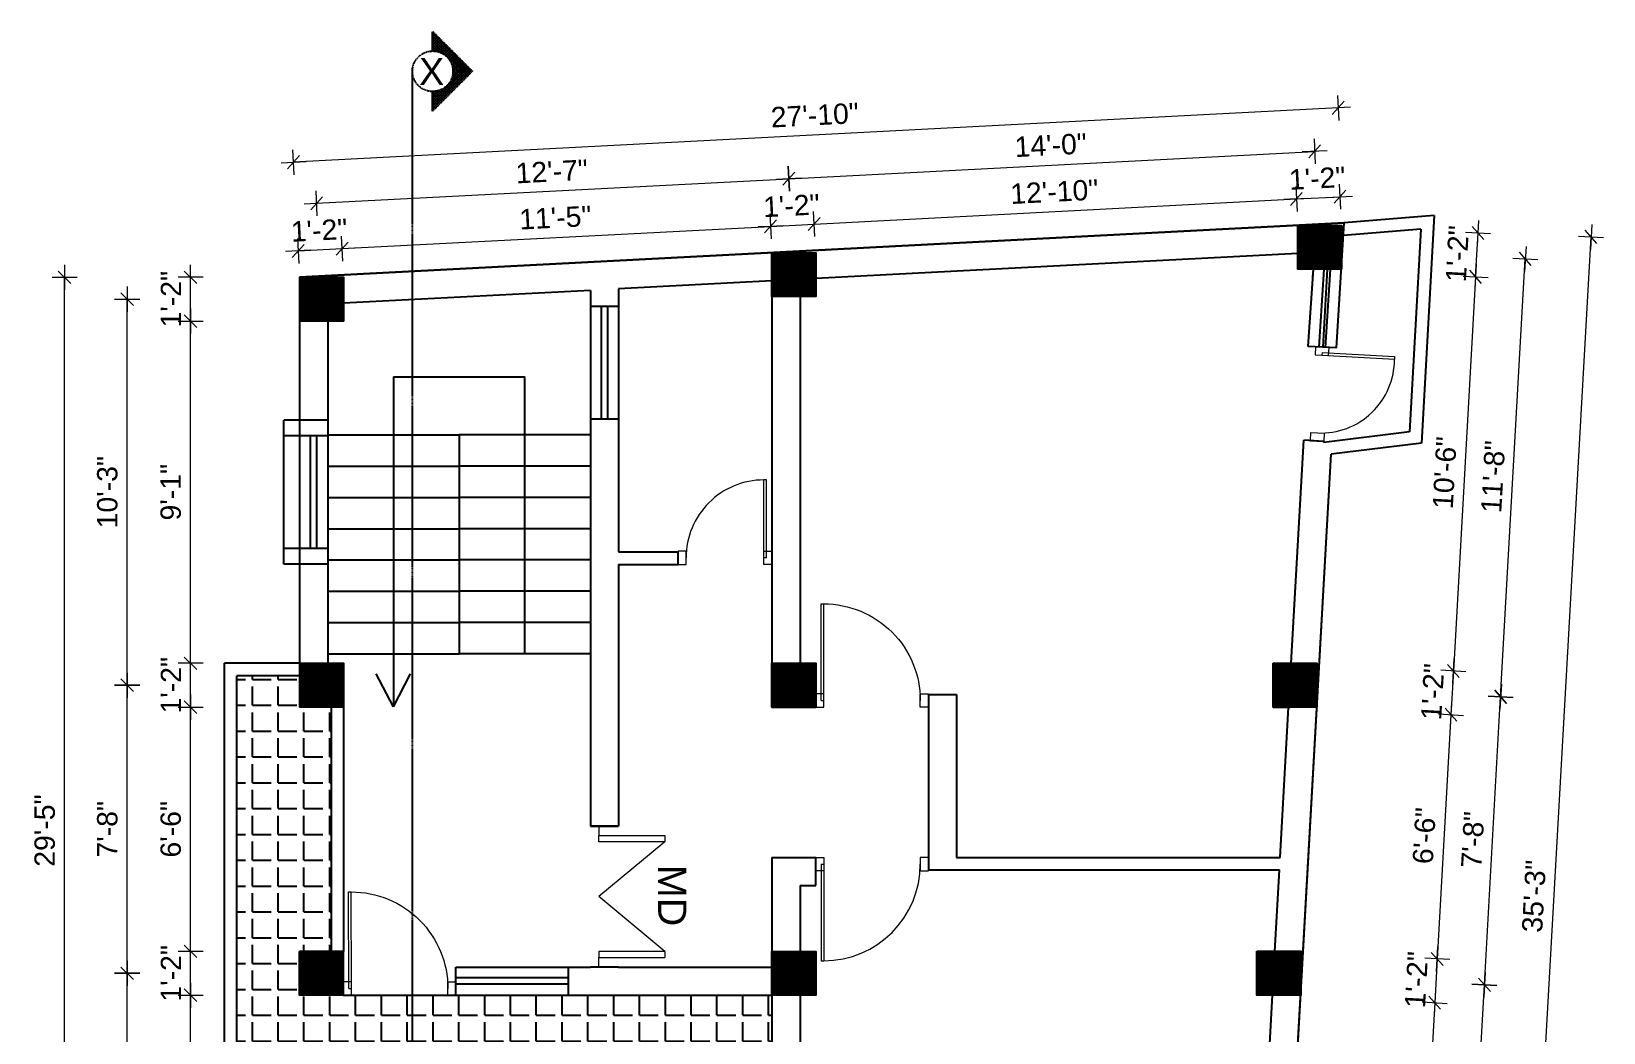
# Model space of a CAD drawing. Header units: inches. Extents: x -14619 to 1971361, y -855114 to -978.
# Drawn here: x 17587 to 18089, y -12879 to -12560 of the extents above; entities that cross this region are included whole.
import ezdxf
from ezdxf.enums import TextEntityAlignment as Align

# ---------------------------------------------------------------- set-up
doc = ezdxf.new("R2010")
doc.units = ezdxf.units.IN
doc.header["$LTSCALE"] = 0.5
doc.header["$MEASUREMENT"] = 0
doc.header["$PDMODE"] = 66
doc.linetypes.add('CENTERX2', pattern=[4, 2.5, -0.5, 0.5, -0.5])
doc.layers.add('A-Sect-Iden', color=111, linetype='CENTERX2')
for name, color, linetype, lineweight in [('DIM', 180, 'Continuous', 5), ('ELEVATION', 85, 'Continuous', 9), ('Toilet', 7, 'Continuous', 25), ('window', 6, 'Continuous', 13)]:
    doc.layers.add(name, color=color, linetype=linetype, lineweight=lineweight)
doc.styles.add('arial', font='arial.ttf')
doc.styles.add('HEADING', font='swissel.ttf')
doc.styles.get("Standard").update_dxf_attribs({"font": 'arial.ttf'})
doc.dimstyles.new('1 96', dxfattribs={"dimtxt": 6.5, "dimasz": 4, "dimexe": 0, "dimexo": 0, "dimgap": 3, "dimtad": 1, "dimdec": 0, "dimzin": 11, "dimdsep": 46, "dimlunit": 3, "dimtxsty": 'arial', "dimblk": 'oblique', "dimcen": 4, "dimse1": 1, "dimse2": 1, "dimclrd": 256, "dimclre": 256, "dimclrt": 256, "dimadec": 0, "dimazin": 0, "dimtfac": 1, "dimtdec": 0, "dimtix": 1, "dimtmove": 0, "dimatfit": 3, "dimldrblk": 'Arrow2', "dimfxl": 1, "dimtolj": 1, "dimtzin": 0, "dimlwd": -1, "dimlwe": 9, "dimarcsym": 0})

# ---------------------------------------------------------------- blocks, each defined once
blk = doc.blocks.new('door')
at = {"layer": 'window', "ltscale": 0.002}
for p, q in [((-100562.66, -53980.34), (-100562.65, -53949.5)), ((-100561.8, -53949.5), (-100562.65, -53949.5)), ((-100561.81, -53980.35), (-100561.8, -53949.5)), ((-100561.81, -53980.35), (-100562.66, -53980.35))]:
    blk.add_line(p, q, dxfattribs=at)
for points in [[(-100596.09, -53982.49), (-100593.52, -53982.49), (-100593.52, -53978.2), (-100596.09, -53978.2)], [(-100560.09, -53982.49), (-100562.66, -53982.49), (-100562.66, -53978.2), (-100560.09, -53978.2)]]:
    blk.add_lwpolyline(points, close=True, dxfattribs=at)
blk.add_arc((-100562.66, -53980.36), 30.86, 89.9793, 179.9793, dxfattribs=at)
blk = doc.blocks.new('oblique')
at = {"lineweight": 9}
for p, q in [((1, 0), (-1, 0)), ((-0.5, -0.5), (0.5, 0.5)), ((0, 1), (0, -1))]:
    blk.add_line(p, q, dxfattribs=at)
blk = doc.blocks.new('*D1268')
at = {"layer": 'Defpoints', "color": 0, "transparency": 16777216}
for p in [(17685.91, -12628.9), (17686.35, -12637.32), (17672.28, -12638.06)]:
    blk.add_point(p, dxfattribs=at)
at = {"layer": 'DIM', "transparency": 16777216}
for p, q in [((17671.84, -12629.64), (17667.85, -12629.84)), ((17671.84, -12629.64), (17685.91, -12628.9)), ((17685.91, -12628.9), (17689.91, -12628.7))]:
    blk.add_line(p, q, dxfattribs=at)
at = {"layer": 'DIM', "transparency": 16777216, "xscale": 4, "yscale": 4, "zscale": 4}
for p, rotation in [((17671.84, -12629.64), 2.975964946171272), ((17685.91, -12628.9), 182.9759649461712)]:
    blk.add_blockref('oblique', p, dxfattribs=dict(at, rotation=rotation))
at = {"layer": 'DIM', "transparency": 16777216, "insert": (17678.55, -12623.02), "char_height": 6.5, "attachment_point": 5, "rotation": 2.976, "style": 'arial'}
blk.add_mtext('\\A1;1\'-2"', dxfattribs=at)
blk = doc.blocks.new('_Oblique')
at = {"color": 0, "linetype": 'ByBlock', "lineweight": -2}
blk.add_line((-0.5, -0.5), (0.5, 0.5), dxfattribs=at)
blk = doc.blocks.new('Arrow2')
for p, q in [((-4.1, 0.75), (-3.08, 0)), ((0, 0), (-4.1, 0.75)), ((-3.08, 0), (-4.1, -0.75)), ((-4.1, -0.75), (0, 0))]:
    blk.add_line(p, q)
blk.add_solid([(-4.1, 0.75), (0, 0), (-3.08, 0), (-4.1, -0.75)])
blk = doc.blocks.new('*D1269')
at = {"layer": 'Defpoints', "color": 0, "transparency": 16777216}
for p in [(17822.84, -12621.79), (17823.28, -12630.21), (17686.35, -12637.32)]:
    blk.add_point(p, dxfattribs=at)
at = {"layer": 'DIM', "transparency": 16777216}
blk.add_line((17685.91, -12628.9), (17822.84, -12621.79), dxfattribs=at)
at = {"layer": 'DIM', "transparency": 16777216, "xscale": 4, "yscale": 4, "zscale": 4}
for p, rotation in [((17822.84, -12621.79), 2.975964946171242), ((17685.91, -12628.9), 182.9759649461712)]:
    blk.add_blockref('oblique', p, dxfattribs=dict(at, rotation=rotation))
at = {"layer": 'DIM', "transparency": 16777216, "insert": (17754.05, -12619.03), "char_height": 6.5, "attachment_point": 5, "rotation": 2.976, "style": 'arial'}
blk.add_mtext('\\A1;11\'-5"', dxfattribs=at)
blk = doc.blocks.new('*D1270')
at = {"layer": 'Defpoints', "color": 0, "transparency": 16777216}
for p in [(17836.8, -12621.06), (17823.28, -12630.21), (17837.28, -12630.21)]:
    blk.add_point(p, dxfattribs=at)
at = {"layer": 'DIM', "transparency": 16777216}
for p, q in [((17822.84, -12621.79), (17818.85, -12621.99)), ((17822.84, -12621.79), (17836.8, -12621.06)), ((17836.8, -12621.06), (17840.8, -12620.85))]:
    blk.add_line(p, q, dxfattribs=at)
at = {"layer": 'DIM', "transparency": 16777216, "xscale": 4, "yscale": 4, "zscale": 4}
for p, rotation in [((17822.84, -12621.79), 2.975964946171272), ((17836.8, -12621.06), 182.9759649461712)]:
    blk.add_blockref('oblique', p, dxfattribs=dict(at, rotation=rotation))
at = {"layer": 'DIM', "transparency": 16777216, "insert": (17829.5, -12615.17), "char_height": 6.5, "attachment_point": 5, "rotation": 2.976, "style": 'arial'}
blk.add_mtext('\\A1;1\'-2"', dxfattribs=at)
blk = doc.blocks.new('*D1271')
at = {"layer": 'Defpoints', "color": 0, "transparency": 16777216}
for p in [(17990.91, -12613.05), (17991.34, -12621.47), (17837.28, -12630.21)]:
    blk.add_point(p, dxfattribs=at)
at = {"layer": 'DIM', "transparency": 16777216}
blk.add_line((17836.8, -12621.06), (17990.91, -12613.05), dxfattribs=at)
at = {"layer": 'DIM', "transparency": 16777216, "xscale": 4, "yscale": 4, "zscale": 4}
for p, rotation in [((17990.91, -12613.05), 2.975964946171242), ((17836.8, -12621.06), 182.9759649461712)]:
    blk.add_blockref('oblique', p, dxfattribs=dict(at, rotation=rotation))
at = {"layer": 'DIM', "transparency": 16777216, "insert": (17913.53, -12610.74), "char_height": 6.5, "attachment_point": 5, "rotation": 2.976, "style": 'arial'}
blk.add_mtext('\\A1;12\'-10"', dxfattribs=at)
blk = doc.blocks.new('*D1272')
at = {"layer": 'Defpoints', "color": 0, "transparency": 16777216}
for p in [(18004.87, -12612.32), (17991.34, -12621.47), (18005.34, -12621.47)]:
    blk.add_point(p, dxfattribs=at)
at = {"layer": 'DIM', "transparency": 16777216}
for p, q in [((17990.91, -12613.05), (18004.87, -12612.32)), ((18004.87, -12612.32), (18008.86, -12612.12)), ((17990.91, -12613.05), (17986.91, -12613.26))]:
    blk.add_line(p, q, dxfattribs=at)
at = {"layer": 'DIM', "transparency": 16777216, "xscale": 4, "yscale": 4, "zscale": 4}
for p, rotation in [((17990.91, -12613.05), 2.975964946171272), ((18004.87, -12612.32), 182.9759649461712)]:
    blk.add_blockref('oblique', p, dxfattribs=dict(at, rotation=rotation))
at = {"layer": 'DIM', "transparency": 16777216, "insert": (17997.56, -12606.43), "char_height": 6.5, "attachment_point": 5, "rotation": 2.976, "style": 'arial'}
blk.add_mtext('\\A1;1\'-2"', dxfattribs=at)
blk = doc.blocks.new('*D1273')
at = {"layer": 'Defpoints', "color": 0, "transparency": 16777216}
for p in [(17828.69, -12606.57), (17830.28, -12637.21), (17679.35, -12645.05)]:
    blk.add_point(p, dxfattribs=at)
at = {"layer": 'DIM', "transparency": 16777216}
blk.add_line((17677.76, -12614.41), (17828.69, -12606.57), dxfattribs=at)
at = {"layer": 'DIM', "transparency": 16777216, "xscale": 4, "yscale": 4, "zscale": 4}
for p, rotation in [((17828.69, -12606.57), 2.975964946168213), ((17677.76, -12614.41), 182.9759649461682)]:
    blk.add_blockref('oblique', p, dxfattribs=dict(at, rotation=rotation))
at = {"layer": 'DIM', "transparency": 16777216, "insert": (17752.9, -12604.24), "char_height": 6.5, "attachment_point": 5, "rotation": 2.976, "style": 'arial'}
blk.add_mtext('\\A1;12\'-7"', dxfattribs=at)
blk = doc.blocks.new('*D1274')
at = {"layer": 'Defpoints', "color": 0, "transparency": 16777216}
for p in [(17996.75, -12597.83), (17998.34, -12628.47), (17830.28, -12637.21)]:
    blk.add_point(p, dxfattribs=at)
at = {"layer": 'DIM', "transparency": 16777216}
blk.add_line((17828.69, -12606.57), (17996.75, -12597.83), dxfattribs=at)
at = {"layer": 'DIM', "transparency": 16777216, "xscale": 4, "yscale": 4, "zscale": 4}
for p, rotation in [((17996.75, -12597.83), 2.975964946168137), ((17828.69, -12606.57), 182.9759649461682)]:
    blk.add_blockref('oblique', p, dxfattribs=dict(at, rotation=rotation))
at = {"layer": 'DIM', "transparency": 16777216, "insert": (17912.39, -12595.89), "char_height": 6.5, "attachment_point": 5, "rotation": 2.976, "style": 'arial'}
blk.add_mtext('\\A1;14\'-0"', dxfattribs=at)
blk = doc.blocks.new('*D1275')
at = {"layer": 'Defpoints', "color": 0, "transparency": 16777216}
for p in [(17670.37, -12601.3), (18006.17, -12620.7), (17672.28, -12638.06)]:
    blk.add_point(p, dxfattribs=at)
at = {"layer": 'DIM', "transparency": 16777216}
blk.add_line((18004.26, -12583.94), (17670.37, -12601.3), dxfattribs=at)
at = {"layer": 'DIM', "transparency": 16777216, "xscale": 4, "yscale": 4, "zscale": 4}
for p, rotation in [((18004.26, -12583.94), 2.975964946168395), ((17670.37, -12601.3), 182.9759649461684)]:
    blk.add_blockref('oblique', p, dxfattribs=dict(at, rotation=rotation))
at = {"layer": 'DIM', "transparency": 16777216, "insert": (17836.99, -12586.31), "char_height": 6.5, "attachment_point": 5, "rotation": 2.976, "style": 'arial'}
blk.add_mtext('\\A1;27\'-10"', dxfattribs=at)
blk = doc.blocks.new('*D1285')
at = {"layer": 'Defpoints', "color": 0, "transparency": 16777216}
for p in [(17637.46, -12867.34), (17672.28, -12867.34), (17672.28, -12977.47)]:
    blk.add_point(p, dxfattribs=at)
at = {"layer": 'DIM', "transparency": 16777216}
blk.add_line((17637.46, -12977.47), (17637.46, -12867.34), dxfattribs=at)
at = {"layer": 'DIM', "transparency": 16777216, "xscale": 4, "yscale": 4, "zscale": 4}
for p, rotation in [((17637.46, -12867.34), 90), ((17637.46, -12977.47), 270)]:
    blk.add_blockref('oblique', p, dxfattribs=dict(at, rotation=rotation))
at = {"layer": 'DIM', "transparency": 16777216, "insert": (17631.14, -12922.4), "char_height": 6.5, "attachment_point": 5, "rotation": 90, "style": 'arial'}
blk.add_mtext('\\A1;9\'-2"', dxfattribs=at)
blk = doc.blocks.new('*D1286')
at = {"layer": 'Defpoints', "color": 0, "transparency": 16777216}
for p in [(17637.46, -12853.34), (17672.28, -12853.34), (17672.28, -12867.34)]:
    blk.add_point(p, dxfattribs=at)
at = {"layer": 'DIM', "transparency": 16777216}
for p, q in [((17637.46, -12853.34), (17637.46, -12849.34)), ((17637.46, -12867.34), (17637.46, -12853.34)), ((17637.46, -12867.34), (17637.46, -12871.34))]:
    blk.add_line(p, q, dxfattribs=at)
at = {"layer": 'DIM', "transparency": 16777216, "xscale": 4, "yscale": 4, "zscale": 4}
for p, rotation in [((17637.46, -12853.34), 270), ((17637.46, -12867.34), 90)]:
    blk.add_blockref('oblique', p, dxfattribs=dict(at, rotation=rotation))
at = {"layer": 'DIM', "transparency": 16777216, "insert": (17631.2, -12860.34), "char_height": 6.5, "attachment_point": 5, "rotation": 90, "style": 'arial'}
blk.add_mtext('\\A1;1\'-2"', dxfattribs=at)
blk = doc.blocks.new('*D1287')
at = {"layer": 'Defpoints', "color": 0, "transparency": 16777216}
for p in [(17637.46, -12775.34), (17672.35, -12775.34), (17672.28, -12853.34)]:
    blk.add_point(p, dxfattribs=at)
at = {"layer": 'DIM', "transparency": 16777216}
blk.add_line((17637.46, -12853.34), (17637.46, -12775.34), dxfattribs=at)
at = {"layer": 'DIM', "transparency": 16777216, "xscale": 4, "yscale": 4, "zscale": 4}
for p, rotation in [((17637.46, -12775.34), 90), ((17637.46, -12853.34), 270)]:
    blk.add_blockref('oblique', p, dxfattribs=dict(at, rotation=rotation))
at = {"layer": 'DIM', "transparency": 16777216, "insert": (17631.14, -12814.34), "char_height": 6.5, "attachment_point": 5, "rotation": 90, "style": 'arial'}
blk.add_mtext('\\A1;6\'-6"', dxfattribs=at)
blk = doc.blocks.new('*D1288')
at = {"layer": 'Defpoints', "color": 0, "transparency": 16777216}
for p in [(17637.46, -12761.34), (17672.35, -12761.34), (17672.35, -12775.34)]:
    blk.add_point(p, dxfattribs=at)
at = {"layer": 'DIM', "transparency": 16777216}
for p, q in [((17637.46, -12761.34), (17637.46, -12757.34)), ((17637.46, -12775.34), (17637.46, -12761.34)), ((17637.46, -12775.34), (17637.46, -12779.34))]:
    blk.add_line(p, q, dxfattribs=at)
at = {"layer": 'DIM', "transparency": 16777216, "xscale": 4, "yscale": 4, "zscale": 4}
for p, rotation in [((17637.46, -12761.34), 270), ((17637.46, -12775.34), 90)]:
    blk.add_blockref('oblique', p, dxfattribs=dict(at, rotation=rotation))
at = {"layer": 'DIM', "transparency": 16777216, "insert": (17631.2, -12768.34), "char_height": 6.5, "attachment_point": 5, "rotation": 90, "style": 'arial'}
blk.add_mtext('\\A1;1\'-2"', dxfattribs=at)
blk = doc.blocks.new('*D1289')
at = {"layer": 'Defpoints', "color": 0, "transparency": 16777216}
for p in [(17637.46, -12652.05), (17672.35, -12652.05), (17672.35, -12761.34)]:
    blk.add_point(p, dxfattribs=at)
at = {"layer": 'DIM', "transparency": 16777216}
blk.add_line((17637.46, -12761.34), (17637.46, -12652.05), dxfattribs=at)
at = {"layer": 'DIM', "transparency": 16777216, "xscale": 4, "yscale": 4, "zscale": 4}
for p, rotation in [((17637.46, -12652.05), 90), ((17637.46, -12761.34), 270)]:
    blk.add_blockref('oblique', p, dxfattribs=dict(at, rotation=rotation))
at = {"layer": 'DIM', "transparency": 16777216, "insert": (17631.14, -12706.69), "char_height": 6.5, "attachment_point": 5, "rotation": 90, "style": 'arial'}
blk.add_mtext('\\A1;9\'-1"', dxfattribs=at)
blk = doc.blocks.new('*D1290')
at = {"layer": 'Defpoints', "color": 0, "transparency": 16777216}
for p in [(17637.46, -12638.05), (17672.35, -12638.05), (17672.35, -12652.05)]:
    blk.add_point(p, dxfattribs=at)
at = {"layer": 'DIM', "transparency": 16777216}
for p, q in [((17637.46, -12638.05), (17637.46, -12634.05)), ((17637.46, -12652.05), (17637.46, -12638.05)), ((17637.46, -12652.05), (17637.46, -12656.05))]:
    blk.add_line(p, q, dxfattribs=at)
at = {"layer": 'DIM', "transparency": 16777216, "xscale": 4, "yscale": 4, "zscale": 4}
for p, rotation in [((17637.46, -12638.05), 270), ((17637.46, -12652.05), 90)]:
    blk.add_blockref('oblique', p, dxfattribs=dict(at, rotation=rotation))
at = {"layer": 'DIM', "transparency": 16777216, "insert": (17631.2, -12645.05), "char_height": 6.5, "attachment_point": 5, "rotation": 90, "style": 'arial'}
blk.add_mtext('\\A1;1\'-2"', dxfattribs=at)
blk = doc.blocks.new('*D1291')
at = {"layer": 'Defpoints', "color": 0, "transparency": 16777216}
for p in [(17617.19, -12860.34), (17679.28, -12860.34), (17679.28, -12984.47)]:
    blk.add_point(p, dxfattribs=at)
at = {"layer": 'DIM', "transparency": 16777216}
blk.add_line((17617.19, -12984.47), (17617.19, -12860.34), dxfattribs=at)
at = {"layer": 'DIM', "transparency": 16777216, "xscale": 4, "yscale": 4, "zscale": 4}
for p, rotation in [((17617.19, -12860.34), 90), ((17617.19, -12984.47), 270)]:
    blk.add_blockref('oblique', p, dxfattribs=dict(at, rotation=rotation))
at = {"layer": 'DIM', "transparency": 16777216, "insert": (17610.87, -12922.4), "char_height": 6.5, "attachment_point": 5, "rotation": 90, "style": 'arial'}
blk.add_mtext('\\A1;10\'-4"', dxfattribs=at)
blk = doc.blocks.new('*D1292')
at = {"layer": 'Defpoints', "color": 0, "transparency": 16777216}
for p in [(17617.19, -12768.34), (17679.35, -12768.34), (17679.28, -12860.34)]:
    blk.add_point(p, dxfattribs=at)
at = {"layer": 'DIM', "transparency": 16777216}
blk.add_line((17617.19, -12860.34), (17617.19, -12768.34), dxfattribs=at)
at = {"layer": 'DIM', "transparency": 16777216, "xscale": 4, "yscale": 4, "zscale": 4}
for p, rotation in [((17617.19, -12768.34), 90), ((17617.19, -12860.34), 270)]:
    blk.add_blockref('oblique', p, dxfattribs=dict(at, rotation=rotation))
at = {"layer": 'DIM', "transparency": 16777216, "insert": (17610.87, -12814.34), "char_height": 6.5, "attachment_point": 5, "rotation": 90, "style": 'arial'}
blk.add_mtext('\\A1;7\'-8"', dxfattribs=at)
blk = doc.blocks.new('*D1293')
at = {"layer": 'Defpoints', "color": 0, "transparency": 16777216}
for p in [(17617.19, -12645.05), (17679.35, -12645.05), (17679.35, -12768.34)]:
    blk.add_point(p, dxfattribs=at)
at = {"layer": 'DIM', "transparency": 16777216}
blk.add_line((17617.19, -12768.34), (17617.19, -12645.05), dxfattribs=at)
at = {"layer": 'DIM', "transparency": 16777216, "xscale": 4, "yscale": 4, "zscale": 4}
for p, rotation in [((17617.19, -12645.05), 90), ((17617.19, -12768.34), 270)]:
    blk.add_blockref('oblique', p, dxfattribs=dict(at, rotation=rotation))
at = {"layer": 'DIM', "transparency": 16777216, "insert": (17610.87, -12706.69), "char_height": 6.5, "attachment_point": 5, "rotation": 90, "style": 'arial'}
blk.add_mtext('\\A1;10\'-3"', dxfattribs=at)
blk = doc.blocks.new('*D1294')
at = {"layer": 'Defpoints', "color": 0, "transparency": 16777216}
for p in [(17597.18, -12638.05), (17672.28, -12638.05), (17672.28, -12991.47)]:
    blk.add_point(p, dxfattribs=at)
at = {"layer": 'DIM', "transparency": 16777216}
blk.add_line((17597.18, -12991.47), (17597.18, -12638.05), dxfattribs=at)
at = {"layer": 'DIM', "transparency": 16777216, "xscale": 4, "yscale": 4, "zscale": 4}
for p, rotation in [((17597.18, -12638.05), 90), ((17597.18, -12991.47), 270)]:
    blk.add_blockref('oblique', p, dxfattribs=dict(at, rotation=rotation))
at = {"layer": 'DIM', "transparency": 16777216, "insert": (17590.86, -12814.76), "char_height": 6.5, "attachment_point": 5, "rotation": 90, "style": 'arial'}
blk.add_mtext('\\A1;29\'-5"', dxfattribs=at)
blk = doc.blocks.new('*D1295')
at = {"layer": 'Defpoints', "color": 0, "transparency": 16777216}
for p in [(18005.34, -12621.47), (18048.98, -12623.93), (18005.34, -12635.47)]:
    blk.add_point(p, dxfattribs=at)
at = {"layer": 'DIM', "transparency": 16777216}
for p, q in [((18048.98, -12623.93), (18049.21, -12619.93)), ((18048.2, -12637.88), (18048.98, -12623.93)), ((18048.2, -12637.88), (18047.97, -12641.88))]:
    blk.add_line(p, q, dxfattribs=at)
at = {"layer": 'DIM', "transparency": 16777216, "xscale": 4, "yscale": 4, "zscale": 4}
for p, rotation in [((18048.98, -12623.93), 266.7745133990447), ((18048.2, -12637.88), 86.7745133990447)]:
    blk.add_blockref('oblique', p, dxfattribs=dict(at, rotation=rotation))
at = {"layer": 'DIM', "transparency": 16777216, "insert": (18042.34, -12630.55), "char_height": 6.5, "attachment_point": 5, "rotation": 86.7745, "style": 'arial'}
blk.add_mtext('\\A1;1\'-2"', dxfattribs=at)
blk = doc.blocks.new('*D1296')
at = {"layer": 'Defpoints', "color": 0, "transparency": 16777216}
for p in [(18005.34, -12635.47), (17997.46, -12761.34), (18041.1, -12763.8)]:
    blk.add_point(p, dxfattribs=at)
at = {"layer": 'DIM', "transparency": 16777216}
blk.add_line((18048.2, -12637.88), (18041.1, -12763.8), dxfattribs=at)
at = {"layer": 'DIM', "transparency": 16777216, "xscale": 4, "yscale": 4, "zscale": 4}
for p, rotation in [((18048.2, -12637.88), 86.7745133990447), ((18041.1, -12763.8), 266.7745133990447)]:
    blk.add_blockref('oblique', p, dxfattribs=dict(at, rotation=rotation))
at = {"layer": 'DIM', "transparency": 16777216, "insert": (18038.34, -12700.48), "char_height": 6.5, "attachment_point": 5, "rotation": 86.7745, "style": 'arial'}
blk.add_mtext('\\A1;10\'-6"', dxfattribs=at)
blk = doc.blocks.new('*D1297')
at = {"layer": 'Defpoints', "color": 0, "transparency": 16777216}
for p in [(17997.46, -12761.34), (17997.46, -12775.34), (18040.31, -12777.75)]:
    blk.add_point(p, dxfattribs=at)
at = {"layer": 'DIM', "transparency": 16777216}
for p, q in [((18041.1, -12763.8), (18041.32, -12759.8)), ((18041.1, -12763.8), (18040.31, -12777.75)), ((18040.31, -12777.75), (18040.09, -12781.75))]:
    blk.add_line(p, q, dxfattribs=at)
at = {"layer": 'DIM', "transparency": 16777216, "xscale": 4, "yscale": 4, "zscale": 4}
for p, rotation in [((18041.1, -12763.8), 266.7745133990447), ((18040.31, -12777.75), 86.77451339904465)]:
    blk.add_blockref('oblique', p, dxfattribs=dict(at, rotation=rotation))
at = {"layer": 'DIM', "transparency": 16777216, "insert": (18034.45, -12770.42), "char_height": 6.5, "attachment_point": 5, "rotation": 86.7745, "style": 'arial'}
blk.add_mtext('\\A1;1\'-2"', dxfattribs=at)
blk = doc.blocks.new('*D1298')
at = {"layer": 'Defpoints', "color": 0, "transparency": 16777216}
for p in [(17997.46, -12775.34), (17992.28, -12853.3), (18035.92, -12855.76)]:
    blk.add_point(p, dxfattribs=at)
at = {"layer": 'DIM', "transparency": 16777216}
blk.add_line((18040.31, -12777.75), (18035.92, -12855.76), dxfattribs=at)
at = {"layer": 'DIM', "transparency": 16777216, "xscale": 4, "yscale": 4, "zscale": 4}
for p, rotation in [((18040.31, -12777.75), 86.7745133990447), ((18035.92, -12855.76), 266.7745133990447)]:
    blk.add_blockref('oblique', p, dxfattribs=dict(at, rotation=rotation))
at = {"layer": 'DIM', "transparency": 16777216, "insert": (18031.81, -12816.4), "char_height": 6.5, "attachment_point": 5, "rotation": 86.7745, "style": 'arial'}
blk.add_mtext('\\A1;6\'-6"', dxfattribs=at)
blk = doc.blocks.new('*D1299')
at = {"layer": 'Defpoints', "color": 0, "transparency": 16777216}
for p in [(17992.28, -12853.3), (17992.28, -12867.3), (18035.13, -12869.71)]:
    blk.add_point(p, dxfattribs=at)
at = {"layer": 'DIM', "transparency": 16777216}
for p, q in [((18035.92, -12855.76), (18036.14, -12851.76)), ((18035.92, -12855.76), (18035.13, -12869.71)), ((18035.13, -12869.71), (18034.91, -12873.71))]:
    blk.add_line(p, q, dxfattribs=at)
at = {"layer": 'DIM', "transparency": 16777216, "xscale": 4, "yscale": 4, "zscale": 4}
for p, rotation in [((18035.92, -12855.76), 266.7745133990447), ((18035.13, -12869.71), 86.77451339904465)]:
    blk.add_blockref('oblique', p, dxfattribs=dict(at, rotation=rotation))
at = {"layer": 'DIM', "transparency": 16777216, "insert": (18029.27, -12862.38), "char_height": 6.5, "attachment_point": 5, "rotation": 86.7745, "style": 'arial'}
blk.add_mtext('\\A1;1\'-2"', dxfattribs=at)
blk = doc.blocks.new('*D1300')
at = {"layer": 'Defpoints', "color": 0, "transparency": 16777216}
for p in [(17992.28, -12867.3), (17982.53, -13026.28), (18026.17, -13028.74)]:
    blk.add_point(p, dxfattribs=at)
at = {"layer": 'DIM', "transparency": 16777216}
blk.add_line((18035.13, -12869.71), (18026.17, -13028.74), dxfattribs=at)
at = {"layer": 'DIM', "transparency": 16777216, "xscale": 4, "yscale": 4, "zscale": 4}
for p, rotation in [((18035.13, -12869.71), 86.7745133990447), ((18026.17, -13028.74), 266.7745133990447)]:
    blk.add_blockref('oblique', p, dxfattribs=dict(at, rotation=rotation))
at = {"layer": 'DIM', "transparency": 16777216, "insert": (18024.34, -12948.87), "char_height": 6.5, "attachment_point": 5, "rotation": 86.7745, "style": 'arial'}
blk.add_mtext('\\A1;13\'-3"', dxfattribs=at)
blk = doc.blocks.new('*D1302')
at = {"layer": 'Defpoints', "color": 0, "transparency": 16777216}
for p in [(17985.28, -12860.3), (18051.02, -12864), (17975.53, -13033.28)]:
    blk.add_point(p, dxfattribs=at)
at = {"layer": 'DIM', "transparency": 16777216}
blk.add_line((18041.27, -13036.98), (18051.02, -12864), dxfattribs=at)
at = {"layer": 'DIM', "transparency": 16777216, "xscale": 4, "yscale": 4, "zscale": 4}
for p, rotation in [((18051.02, -12864), 86.77451339904093), ((18041.27, -13036.98), 266.7745133990409)]:
    blk.add_blockref('oblique', p, dxfattribs=dict(at, rotation=rotation))
at = {"layer": 'DIM', "transparency": 16777216, "insert": (18039.84, -12950.14), "char_height": 6.5, "attachment_point": 5, "rotation": 86.7745, "style": 'arial'}
blk.add_mtext('\\A1;14\'-5"', dxfattribs=at)
blk = doc.blocks.new('*D1303')
at = {"layer": 'Defpoints', "color": 0, "transparency": 16777216}
for p in [(17990.46, -12768.34), (18056.2, -12772.04), (17985.28, -12860.3)]:
    blk.add_point(p, dxfattribs=at)
at = {"layer": 'DIM', "transparency": 16777216}
blk.add_line((18051.02, -12864), (18056.2, -12772.04), dxfattribs=at)
at = {"layer": 'DIM', "transparency": 16777216, "xscale": 4, "yscale": 4, "zscale": 4}
for p, rotation in [((18056.2, -12772.04), 86.77451339903814), ((18051.02, -12864), 266.7745133990381)]:
    blk.add_blockref('oblique', p, dxfattribs=dict(at, rotation=rotation))
at = {"layer": 'DIM', "transparency": 16777216, "insert": (18047.3, -12817.67), "char_height": 6.5, "attachment_point": 5, "rotation": 86.7745, "style": 'arial'}
blk.add_mtext('\\A1;7\'-8"', dxfattribs=at)
blk = doc.blocks.new('*D1304')
at = {"layer": 'Defpoints', "color": 0, "transparency": 16777216}
for p in [(17998.34, -12628.47), (18064.08, -12632.17), (17990.46, -12768.34)]:
    blk.add_point(p, dxfattribs=at)
at = {"layer": 'DIM', "transparency": 16777216}
blk.add_line((18056.2, -12772.04), (18064.08, -12632.17), dxfattribs=at)
at = {"layer": 'DIM', "transparency": 16777216, "xscale": 4, "yscale": 4, "zscale": 4}
for p, rotation in [((18064.08, -12632.17), 86.77451339903814), ((18056.2, -12772.04), 266.7745133990381)]:
    blk.add_blockref('oblique', p, dxfattribs=dict(at, rotation=rotation))
at = {"layer": 'DIM', "transparency": 16777216, "insert": (18053.83, -12701.75), "char_height": 6.5, "attachment_point": 5, "rotation": 86.7745, "style": 'arial'}
blk.add_mtext('\\A1;11\'-8"', dxfattribs=at)
blk = doc.blocks.new('*D1305')
at = {"layer": 'Defpoints', "color": 0, "transparency": 16777216}
for p in [(18006.17, -12620.7), (18085.1, -12625.15), (17982.4, -13042.62)]:
    blk.add_point(p, dxfattribs=at)
at = {"layer": 'DIM', "transparency": 16777216}
blk.add_line((18061.32, -13047.07), (18085.1, -12625.15), dxfattribs=at)
at = {"layer": 'DIM', "transparency": 16777216, "xscale": 4, "yscale": 4, "zscale": 4}
for p, rotation in [((18085.1, -12625.15), 86.77451339904515), ((18061.32, -13047.07), 266.7745133990452)]:
    blk.add_blockref('oblique', p, dxfattribs=dict(at, rotation=rotation))
at = {"layer": 'DIM', "transparency": 16777216, "insert": (18066.9, -12835.75), "char_height": 6.5, "attachment_point": 5, "rotation": 86.7745, "style": 'arial'}
blk.add_mtext('\\A1;35\'-3"', dxfattribs=at)

msp = doc.modelspace()

# ---------------------------------------------------------------- hatches: boundary and pattern name
h = msp.add_hatch()
h.set_pattern_fill('ANSI31', color=256)
h.set_pattern_definition([(45, (-11973.81023, 5817.94261), (-0.08838834765, 0.08838834765), [])])
h.paths.add_polyline_path([(17686.35, -12761.34), (17672.35, -12761.34), (17672.35, -12775.34), (17686.35, -12775.34)])
h.paths.add_polyline_path([(17686.35, -12638.05), (17672.35, -12638.05), (17672.35, -12652.05), (17686.35, -12652.05)])
h.paths.add_polyline_path([(17837.28, -12630.21), (17823.28, -12630.21), (17823.28, -12644.21), (17837.28, -12644.21)])
h.paths.add_polyline_path([(18005.34, -12621.47), (17991.34, -12621.47), (17991.34, -12635.47), (18005.34, -12635.47), (18005.34, -12635.43)])
h.paths.add_polyline_path([(17997.46, -12761.34), (17983.46, -12761.34), (17983.46, -12775.34), (17997.46, -12775.34)])
h.paths.add_polyline_path([(17992.28, -12853.3), (17978.28, -12853.3), (17978.28, -12867.3), (17992.28, -12867.3)])
h.paths.add_polyline_path([(17837.28, -12761.34), (17823.28, -12761.34), (17823.28, -12775.34), (17837.28, -12775.34)])
h.paths.add_polyline_path([(17837.28, -12853.34), (17823.28, -12853.34), (17823.28, -12867.34), (17837.28, -12867.34)])
h.paths.add_polyline_path([(17686.28, -12853.34), (17672.28, -12853.34), (17672.28, -12867.34), (17686.28, -12867.34)])
h.paths.add_polyline_path([(17686.28, -12977.47), (17672.28, -12977.47), (17672.28, -12991.47), (17686.28, -12991.47)])
h.paths.add_polyline_path([(17837.28, -13002.38), (17823.28, -13002.38), (17823.28, -13016.38), (17837.28, -13016.38)])
at = {"layer": 'A-Sect-Iden', "ltscale": 0.5}
h = msp.add_hatch(dxfattribs=at)
h.set_pattern_fill('ANSI37', color=2, scale=4.8, angle=359.9886, style=0)
h.set_pattern_definition([(225.0114023, (43633.3125, -6632.8458), (0.424348492, -0.424179628), []), (315.0114023, (43633.3125, -6632.8458), (0.424179628, 0.424348492), [])])
h.paths.add_polyline_path([(17714.84, -12565.78), (17714.84, -12559.55), (17727.55, -12572.26), (17714.84, -12584.97), (17714.84, -12578.74, 1)])
at = {"layer": 'Toilet'}
h = msp.add_hatch(dxfattribs=at)
h.set_pattern_fill('ANGLE', color=256, scale=30, style=0)
h.set_pattern_definition([(0, (-13899.042, 6703.496), (0, 8.25), [6, -2.25]), (90, (-13899.042, 6703.496), (-8.25, 5e-16), [6, -2.25])])
h.paths.add_polyline_path([(17652.28, -12765.34), (17652.28, -12984.11), (17672.28, -12987.41), (17672.28, -12977.47), (17686.28, -12977.47), (17686.28, -12989.72), (17823.28, -13012.32), (17823.28, -12867.34), (17722.28, -12867.34), (17686.28, -12867.34), (17686.28, -12867.34), (17672.28, -12867.34), (17672.28, -12853.34), (17682.35, -12853.34), (17682.35, -12775.34), (17672.35, -12775.34), (17672.35, -12765.34)])

# ---------------------------------------------------------------- linework, layer by layer
for p, q in [((18034.97, -12618.28), (18006.17, -12620.7)), ((18034.97, -12618.28), (18030.87, -12691.03)), ((18030.72, -12622.65), (18005.92, -12624.73)), ((18030.72, -12622.65), (18027.07, -12687.46)), ((17702.28, -12669.85), (17744.28, -12669.85)), ((17702.28, -12669.85), (17702.28, -12775.22)), ((17744.28, -12758.34), (17744.28, -12669.85)), ((17667.28, -12729.69), (17667.28, -12683.69)), ((18027.07, -12687.46), (17999.66, -12690.78)), ((17999.66, -12690.45), (17993.25, -12690.09)), ((17999.66, -12690.45), (17999.66, -12690.78)), ((18030.87, -12691.03), (18002.01, -12694.52)), ((17672.35, -12761.34), (17648.28, -12761.34)), ((17648.28, -13011.83), (17648.28, -12761.34)), ((17672.35, -12765.34), (17652.28, -12765.34)), ((17652.28, -12984.11), (17652.28, -12765.34)), ((17702.28, -12775.22), (17696.77, -12764.65)), ((17702.28, -12775.22), (17707.79, -12764.65)), ((17682.35, -12775.34), (17682.35, -12853.34)), ((17686.35, -12775.34), (17686.35, -12853.34)), ((17832.28, -12823.34), (17837.28, -12823.34)), ((17837.28, -12832.34), (17837.28, -12823.34)), ((17832.28, -12832.34), (17837.28, -12832.34)), ((17722.28, -12858.34), (17765.28, -12858.34)), ((17722.28, -12867.34), (17722.28, -12858.34)), ((17758.28, -12867.34), (17758.28, -12858.34)), ((17765.28, -12858.34), (17765.28, -12858.34)), ((17774.28, -12858.34), (17774.28, -12858.34)), ((17774.28, -12858.34), (17823.28, -12858.34)), ((17758.28, -12861.84), (17722.28, -12861.84)), ((17686.28, -12867.34), (17722.28, -12867.34)), ((17758.28, -12863.84), (17722.28, -12863.84)), ((17722.28, -12867.34), (17823.28, -12867.34))]:
    msp.add_line(p, q)
at = {"layer": 'A-Sect-Iden', "ltscale": 0.1}
msp.add_line((17708.36, -13087.7), (17708.36, -12572.26), dxfattribs=at)
msp.add_lwpolyline([(17714.84, -12565.78), (17714.84, -12559.55), (17727.55, -12572.26), (17714.84, -12584.97), (17714.84, -12578.74)], dxfattribs=at)
msp.add_circle((17714.84, -12572.26), 6.48, dxfattribs=at)
at = {"layer": 'ELEVATION', "color": 146, "ltscale": 0.25, "true_color": 0x105689}
for p, q in [((17768, -12813.34), (17768, -12816.34)), ((17768, -12816.34), (17789, -12816.34)), ((17768, -12818.34), (17768, -12816.34)), ((17789, -12818.34), (17768, -12818.34)), ((17789, -12818.34), (17768, -12835.84)), ((17789, -12816.34), (17789, -12818.34)), ((17789, -12853.34), (17768, -12835.84)), ((17789, -12853.34), (17768, -12853.34)), ((17768, -12853.34), (17768, -12855.34)), ((17789, -12853.34), (17789, -12855.34)), ((17768, -12858.34), (17768, -12855.34)), ((17768, -12855.34), (17789, -12855.34))]:
    msp.add_line(p, q, dxfattribs=at)
at = {"layer": 'Toilet'}
for p, q in [((17672.28, -12638.06), (18006.17, -12620.7)), ((18003.7, -12660.63), (18006.17, -12620.7)), ((17991.34, -12630.48), (17837.28, -12638.49)), ((17994.72, -12660.12), (17996.33, -12635.47)), ((17996.18, -12638.05), (17996.33, -12635.47)), ((17996.18, -12638.05), (17996.33, -12635.47)), ((17998.21, -12660.32), (17999.83, -12635.47)), ((17999.43, -12660.32), (18000.83, -12635.47)), ((18000.21, -12660.43), (18001.84, -12635.47)), ((17672.28, -12638.06), (17672.28, -12765.34)), ((17765.28, -12642.23), (17686.35, -12646.34)), ((17765.28, -12642.23), (17765.28, -12813.34)), ((17823.28, -12639.22), (17774.28, -12641.77)), ((17774.28, -12641.77), (17774.28, -12725.77)), ((17765.28, -12647.28), (17774.28, -12647.28)), ((17768.78, -12683.28), (17768.78, -12647.28)), ((17770.78, -12683.28), (17770.78, -12647.28)), ((17823.28, -12644.21), (17823.28, -12761.34)), ((17832.28, -12644.21), (17832.28, -12761.34)), ((17681.28, -12652.05), (17681.28, -12761.34)), ((17681.28, -12652.05), (17681.28, -12761.34)), ((18003.7, -12660.63), (17994.72, -12660.12)), ((17681.28, -12683.69), (17667.28, -12683.69)), ((17765.28, -12683.28), (17774.28, -12683.28)), ((17681.28, -12688.69), (17667.28, -12688.69)), ((17672.28, -12688.69), (17672.28, -12724.69)), ((17681.28, -12688.69), (17672.28, -12688.69)), ((17675.78, -12724.69), (17675.78, -12688.69)), ((17675.78, -12724.69), (17675.78, -12688.69)), ((17677.78, -12724.69), (17677.78, -12688.69)), ((17677.78, -12724.69), (17677.78, -12688.69)), ((17681.28, -12688.34), (17723.28, -12688.34)), ((17681.28, -12688.34), (17723.28, -12688.34)), ((17723.28, -12688.34), (17723.28, -12758.34)), ((17765.28, -12688.34), (17723.28, -12688.34)), ((17765.28, -12688.34), (17723.28, -12688.34)), ((17989.23, -12761.34), (17993.25, -12690.09)), ((17995.38, -12690.21), (17999.37, -12690.43)), ((17995.38, -12690.21), (17999.37, -12690.43)), ((17982.4, -13042.62), (18002.01, -12694.52)), ((17681.28, -12698.34), (17723.28, -12698.34)), ((17681.28, -12698.34), (17723.28, -12698.34)), ((17765.28, -12698.34), (17723.28, -12698.34)), ((17765.28, -12698.34), (17723.28, -12698.34)), ((17681.28, -12708.34), (17723.28, -12708.34)), ((17681.28, -12708.34), (17723.28, -12708.34)), ((17765.28, -12708.34), (17723.28, -12708.34)), ((17765.28, -12708.34), (17723.28, -12708.34)), ((17681.28, -12718.34), (17723.28, -12718.34)), ((17681.28, -12718.34), (17723.28, -12718.34)), ((17765.28, -12718.34), (17723.28, -12718.34)), ((17765.28, -12718.34), (17723.28, -12718.34)), ((17681.28, -12724.69), (17667.28, -12724.69)), ((17681.28, -12724.69), (17672.28, -12724.69)), ((17774.28, -12725.77), (17793.28, -12725.77)), ((17793.28, -12729.77), (17793.28, -12725.77)), ((17793.28, -12729.77), (17793.28, -12725.77)), ((17681.28, -12729.69), (17667.28, -12729.69)), ((17681.28, -12728.34), (17723.28, -12728.34)), ((17681.28, -12728.34), (17723.28, -12728.34)), ((17765.28, -12728.34), (17723.28, -12728.34)), ((17765.28, -12728.34), (17723.28, -12728.34)), ((17774.28, -12729.77), (17774.28, -12813.34)), ((17774.28, -12729.77), (17793.28, -12729.77)), ((17681.28, -12738.34), (17723.28, -12738.34)), ((17681.28, -12738.34), (17723.28, -12738.34)), ((17765.28, -12738.34), (17723.28, -12738.34)), ((17765.28, -12738.34), (17723.28, -12738.34)), ((17681.28, -12748.34), (17723.28, -12748.34)), ((17681.28, -12748.34), (17723.28, -12748.34)), ((17765.28, -12748.34), (17723.28, -12748.34)), ((17765.28, -12748.34), (17723.28, -12748.34)), ((17681.28, -12758.34), (17723.28, -12758.34)), ((17681.28, -12758.34), (17723.28, -12758.34)), ((17765.28, -12758.34), (17723.28, -12758.34)), ((17765.28, -12758.34), (17723.28, -12758.34)), ((17873.28, -12771.34), (17873.28, -12827.34)), ((17873.28, -12771.34), (17882.28, -12771.34)), ((17882.28, -12771.34), (17882.28, -12823.34)), ((17823.28, -12775.34), (17837.28, -12775.34)), ((17983.46, -12775.34), (17988.87, -12775.34)), ((17985.74, -12823.34), (17988.44, -12775.34)), ((17765.28, -12813.34), (17774.28, -12813.34)), ((17774.28, -12813.34), (17765.28, -12813.34)), ((17823.28, -12823.34), (17823.28, -12853.34)), ((17823.28, -12823.34), (17832.28, -12823.34)), ((17882.28, -12823.34), (17985.74, -12823.34)), ((17873.28, -12827.34), (17985.51, -12827.34)), ((17984.05, -12853.34), (17985.51, -12827.34)), ((17832.28, -12832.34), (17832.28, -13002.31)), ((17686.35, -12853.34), (17672.28, -12853.34)), ((17978.28, -12853.3), (17979.04, -12853.3)), ((17774.28, -12858.34), (17765.28, -12858.34)), ((17774.28, -12858.34), (17765.28, -12858.34)), ((17823.28, -12867.34), (17823.28, -13002.38)), ((17974.3, -13026.28), (17983.26, -12867.34))]:
    msp.add_line(p, q, dxfattribs=at)
for points in [[(18003.7, -12660.63), (18006.17, -12620.7), (17672.28, -12638.06)], [(17982.4, -13042.62), (18002.01, -12694.52)]]:
    msp.add_lwpolyline(points, dxfattribs=at)
for points in [[(17991.34, -12621.47), (18005.34, -12621.47), (18005.34, -12635.47), (17991.34, -12635.47)], [(17823.28, -12630.21), (17837.28, -12630.21), (17837.28, -12644.21), (17823.28, -12644.21)], [(17672.35, -12638.05), (17686.35, -12638.05), (17686.35, -12652.05), (17672.35, -12652.05)], [(17672.35, -12761.34), (17686.35, -12761.34), (17686.35, -12775.34), (17672.35, -12775.34)], [(17823.28, -12761.34), (17837.28, -12761.34), (17837.28, -12775.34), (17823.28, -12775.34)], [(17983.46, -12761.34), (17997.46, -12761.34), (17997.46, -12775.34), (17983.46, -12775.34)], [(17672.28, -12853.34), (17686.28, -12853.34), (17686.28, -12867.34), (17672.28, -12867.34)], [(17823.28, -12853.34), (17837.28, -12853.34), (17837.28, -12867.34), (17823.28, -12867.34)], [(17978.28, -12853.3), (17992.28, -12853.3), (17992.28, -12867.3), (17978.28, -12867.3)]]:
    msp.add_lwpolyline(points, close=True, dxfattribs=at)
at = {"layer": 'window', "ltscale": 0.002}
for p, q in [((17999.11, -12662.09), (17999.06, -12662.94)), ((17999.11, -12662.09), (18022.32, -12663.39)), ((17999.06, -12662.94), (18022.28, -12664.24)), ((18022.32, -12663.39), (18022.28, -12664.24)), ((17820.71, -12727.62), (17820.72, -12702.78)), ((17821.58, -12702.78), (17820.72, -12702.78)), ((17821.57, -12727.62), (17821.58, -12702.78)), ((17821.57, -12727.62), (17820.71, -12727.62))]:
    msp.add_line(p, q, dxfattribs=at)
for points in [[(17997.07, -12660.26), (17996.92, -12662.82), (18001.2, -12663.06), (18001.35, -12660.5)], [(17995.38, -12690.21), (17995.53, -12687.64), (17999.8, -12687.88), (17999.66, -12690.45)], [(17793.28, -12729.77), (17795.85, -12729.77), (17795.85, -12725.48), (17793.28, -12725.48)], [(17823.28, -12729.77), (17820.71, -12729.77), (17820.71, -12725.48), (17823.28, -12725.48)]]:
    msp.add_lwpolyline(points, close=True, dxfattribs=at)
for centre, radius, start, end in [((17998.77, -12664.29), 23.5, 267.296, 0.1063), ((17820.67, -12727.6), 24.82, 89.8865, 180.0622)]:
    msp.add_arc(centre, radius, start, end, dxfattribs=at)

# ---------------------------------------------------------------- block references
at = {"xscale": -1}
for p in [(-82722.81, 41207.15), (-82873.81, 41115.15)]:
    msp.add_blockref('door', p, dxfattribs=at)
at = {"rotation": 180}
msp.add_blockref('door', (-82722.81, -66805.82), dxfattribs=at)

# ---------------------------------------------------------------- texts
msp.add_text('MD', height=9.03, rotation=270).set_placement((17791.41, -12835.51), align=Align.MIDDLE_CENTER)
at = {"layer": 'A-Sect-Iden', "ltscale": 0.5, "insert": (17714.52, -12572.34), "char_height": 8.64, "width": 27.6731, "attachment_point": 5, "style": 'HEADING'}
msp.add_mtext('{\\fArial|b0|i0|c0|p34;X}', dxfattribs=at)

# ---------------------------------------------------------------- dimensions: what is measured, and where the dimension line sits
at = {"layer": 'DIM'}
for p1, p2, distance, picture, middle in [((18006.17, -12620.7), (17672.28, -12638.06), -36.81, '*D1275', (17836.99, -12586.31)), ((17679.35, -12645.05), (17830.28, -12637.21), 30.68, '*D1273', (17752.9, -12604.24)), ((17672.28, -12638.06), (17686.35, -12637.32), 8.43, '*D1268', (17678.55, -12623.02))]:
    dim = msp.add_aligned_dim(p1=p1, p2=p2, distance=distance, dimstyle='1 96', dxfattribs=at)
    dim.commit()
    dim.dimension.update_dxf_attribs({"geometry": picture, "text_midpoint": middle})
for base, p1, p2, picture, middle in [((17996.75, -12597.83), (17830.28, -12637.21), (17998.34, -12628.47), '*D1274', (17912.39, -12595.89)), ((18004.87, -12612.32), (17991.34, -12621.47), (18005.34, -12621.47), '*D1272', (17997.56, -12606.43)), ((17990.91, -12613.05), (17837.28, -12630.21), (17991.34, -12621.47), '*D1271', (17913.53, -12610.74)), ((17836.8, -12621.06), (17823.28, -12630.21), (17837.28, -12630.21), '*D1270', (17829.5, -12615.17)), ((17822.84, -12621.79), (17686.35, -12637.32), (17823.28, -12630.21), '*D1269', (17754.05, -12619.03))]:
    dim = msp.add_linear_dim(base=base, p1=p1, p2=p2, angle=182.976, dimstyle='1 96', dxfattribs=at)
    dim.commit()
    dim.dimension.update_dxf_attribs({"geometry": picture, "text_midpoint": middle})
for p1, p2, distance, picture, middle in [((17982.4, -13042.62), (18006.17, -12620.7), -79.05, '*D1305', (18066.9, -12835.75)), ((17975.53, -13033.28), (17985.28, -12860.3), -65.85, '*D1302', (18039.84, -12950.14))]:
    dim = msp.add_aligned_dim(p1=p1, p2=p2, distance=distance, dimstyle='1 96', override={"dimtmove": 1}, dxfattribs=at)
    dim.commit()
    dim.dimension.update_dxf_attribs({"geometry": picture, "text_midpoint": middle})
for base, p1, p2, angle, picture, middle in [((18048.98, -12623.93), (18005.34, -12635.47), (18005.34, -12621.47), 266.7745, '*D1295', (18042.34, -12630.55)), ((18064.08, -12632.17), (17990.46, -12768.34), (17998.34, -12628.47), 266.7745, '*D1304', (18053.83, -12701.75)), ((17597.18, -12638.05), (17672.28, -12991.47), (17672.28, -12638.05), 90, '*D1294', (17590.86, -12814.76)), ((17637.46, -12638.05), (17672.35, -12652.05), (17672.35, -12638.05), 90, '*D1290', (17631.2, -12645.05)), ((18041.1, -12763.8), (18005.34, -12635.47), (17997.46, -12761.34), 266.7745, '*D1296', (18038.34, -12700.48)), ((17617.19, -12645.05), (17679.35, -12768.34), (17679.35, -12645.05), 90, '*D1293', (17610.87, -12706.69)), ((17637.46, -12652.05), (17672.35, -12761.34), (17672.35, -12652.05), 90, '*D1289', (17631.14, -12706.69)), ((17637.46, -12761.34), (17672.35, -12775.34), (17672.35, -12761.34), 90, '*D1288', (17631.2, -12768.34)), ((18040.31, -12777.75), (17997.46, -12761.34), (17997.46, -12775.34), 266.7745, '*D1297', (18034.45, -12770.42)), ((17617.19, -12768.34), (17679.28, -12860.34), (17679.35, -12768.34), 90, '*D1292', (17610.87, -12814.34)), ((18056.2, -12772.04), (17985.28, -12860.3), (17990.46, -12768.34), 266.7745, '*D1303', (18047.3, -12817.67)), ((17637.46, -12775.34), (17672.28, -12853.34), (17672.35, -12775.34), 90, '*D1287', (17631.14, -12814.34)), ((18035.92, -12855.76), (17997.46, -12775.34), (17992.28, -12853.3), 266.7745, '*D1298', (18031.81, -12816.4)), ((17637.46, -12853.34), (17672.28, -12867.34), (17672.28, -12853.34), 90, '*D1286', (17631.2, -12860.34)), ((18035.13, -12869.71), (17992.28, -12853.3), (17992.28, -12867.3), 266.7745, '*D1299', (18029.27, -12862.38)), ((17617.19, -12860.34), (17679.28, -12984.47), (17679.28, -12860.34), 90, '*D1291', (17610.87, -12922.4)), ((17637.46, -12867.34), (17672.28, -12977.47), (17672.28, -12867.34), 90, '*D1285', (17631.14, -12922.4)), ((18026.17, -13028.74), (17992.28, -12867.3), (17982.53, -13026.28), 266.7745, '*D1300', (18024.34, -12948.87))]:
    dim = msp.add_linear_dim(base=base, p1=p1, p2=p2, angle=angle, dimstyle='1 96', override={"dimtmove": 1}, dxfattribs=at)
    dim.commit()
    dim.dimension.update_dxf_attribs({"geometry": picture, "text_midpoint": middle})

doc.saveas('drawing.dxf')
